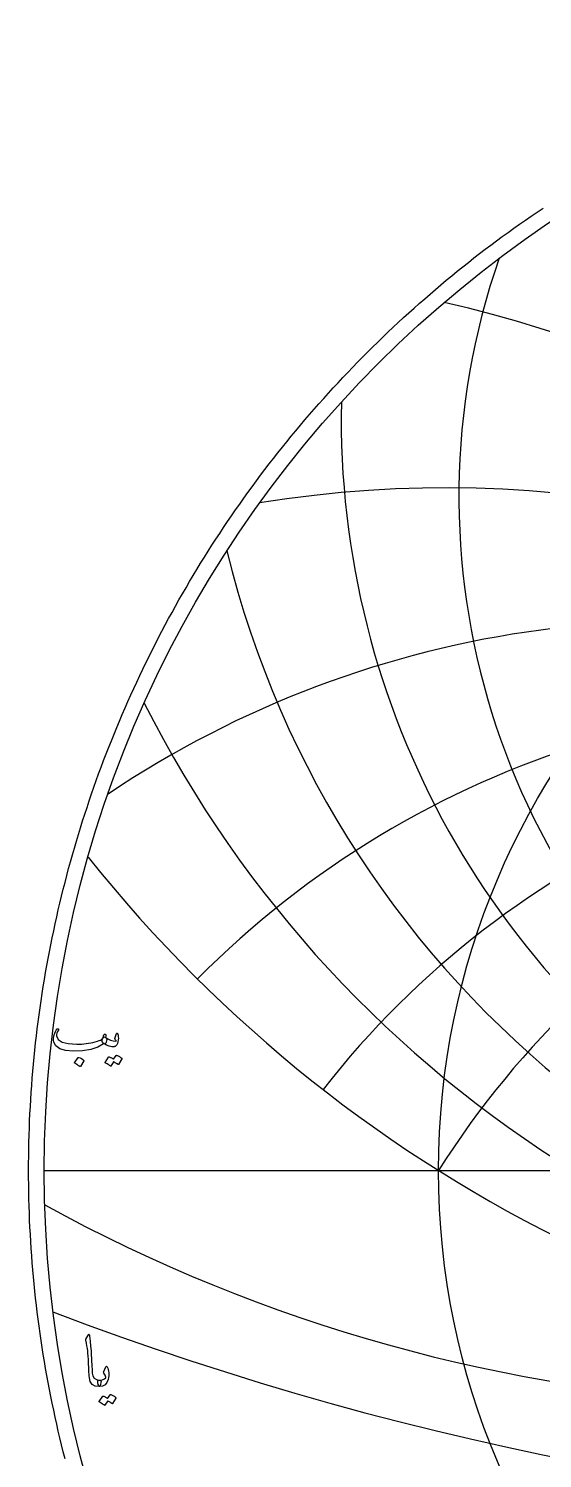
# Model space of a CAD drawing. Header units: millimetres. Extents: x -51 to 51, y -51 to 52.
# Drawn here: x -50.6 to -28.2, y -12.6 to 49.9 of the extents above; entities that cross this region are included whole.
import ezdxf

# ---------------------------------------------------------------- set-up
doc = ezdxf.new("R2010")
doc.units = ezdxf.units.MM
for name, color, linetype in [('CUT_OUTER', 1, 'Continuous'), ('ENGRAVE', 7, 'Continuous'), ('ENGRAVE_FINE', 8, 'Continuous'), ('TEXT', 5, 'Continuous')]:
    doc.layers.add(name, color=color, linetype=linetype)

msp = doc.modelspace()

# ---------------------------------------------------------------- linework, layer by layer
at = {"layer": 'CUT_OUTER'}
msp.add_lwpolyline([(-49.0387, -12.6038), (-49.1151, -12.3027), (-49.1897, -12.0011), (-49.2624, -11.699), (-49.3332, -11.3966), (-49.4022, -11.0936), (-49.4694, -10.7903), (-49.5347, -10.4866), (-49.5981, -10.1824), (-49.6596, -9.8779), (-49.7193, -9.573), (-49.7771, -9.2678), (-49.833, -8.9622), (-49.8871, -8.6562), (-49.9392, -8.35), (-49.9895, -8.0434), (-50.038, -7.7365), (-50.0845, -7.4293), (-50.1291, -7.1219), (-50.1719, -6.8142), (-50.2127, -6.5062), (-50.2517, -6.198), (-50.2888, -5.8895), (-50.324, -5.5808), (-50.3573, -5.2719), (-50.3887, -4.9629), (-50.4182, -4.6536), (-50.4458, -4.3441), (-50.4715, -4.0345), (-50.4953, -3.7248), (-50.5172, -3.4149), (-50.5372, -3.1048), (-50.5553, -2.7947), (-50.5715, -2.4844), (-50.5858, -2.1741), (-50.5982, -1.8636), (-50.6087, -1.5531), (-50.6173, -1.2426), (-50.6239, -0.932), (-50.6287, -0.6213), (-50.6315, -0.3107), (-50.6325, 0), (-50.6315, 0.3107), (-50.6287, 0.6213), (-50.6239, 0.932), (-50.6173, 1.2426), (-50.6087, 1.5531), (-50.5982, 1.8636), (-50.5858, 2.1741), (-50.5715, 2.4844), (-50.5553, 2.7947), (-50.5372, 3.1048), (-50.5172, 3.4149), (-50.4953, 3.7248), (-50.4715, 4.0345), (-50.4458, 4.3441), (-50.4182, 4.6536), (-50.3887, 4.9629), (-50.3573, 5.2719), (-50.324, 5.5808), (-50.2888, 5.8895), (-50.2517, 6.198), (-50.2127, 6.5062), (-50.1719, 6.8142), (-50.1291, 7.1219), (-50.0845, 7.4293), (-50.038, 7.7365), (-49.9895, 8.0434), (-49.9392, 8.35), (-49.8871, 8.6562), (-49.833, 8.9622), (-49.7771, 9.2678), (-49.7193, 9.573), (-49.6596, 9.8779), (-49.5981, 10.1824), (-49.5347, 10.4866), (-49.4694, 10.7903), (-49.4022, 11.0936), (-49.3332, 11.3966), (-49.2624, 11.699), (-49.1897, 12.0011), (-49.1151, 12.3027), (-49.0387, 12.6038), (-48.9604, 12.9045), (-48.8803, 13.2047), (-48.7984, 13.5043), (-48.7146, 13.8035), (-48.629, 14.1021), (-48.5416, 14.4003), (-48.4523, 14.6978), (-48.3612, 14.9949), (-48.2683, 15.2913), (-48.1735, 15.5872), (-48.077, 15.8825), (-47.9786, 16.1772), (-47.8785, 16.4713), (-47.7765, 16.7647), (-47.6727, 17.0576), (-47.5672, 17.3498), (-47.4598, 17.6413), (-47.3507, 17.9322), (-47.2398, 18.2224), (-47.1271, 18.5119), (-47.0126, 18.8007), (-46.8963, 19.0888), (-46.7783, 19.3762), (-46.6586, 19.6629), (-46.537, 19.9488), (-46.4138, 20.234), (-46.2887, 20.5184), (-46.162, 20.802), (-46.0334, 21.0849), (-45.9032, 21.3669), (-45.7712, 21.6482), (-45.6375, 21.9286), (-45.5021, 22.2082), (-45.365, 22.487), (-45.2262, 22.7649), (-45.0856, 23.042), (-44.9434, 23.3182), (-44.7995, 23.5936), (-44.6539, 23.868), (-44.5066, 24.1415), (-44.3576, 24.4142), (-44.207, 24.6859), (-44.0547, 24.9567), (-43.9007, 25.2265), (-43.7451, 25.4954), (-43.5878, 25.7633), (-43.4289, 26.0303), (-43.2684, 26.2963), (-43.1062, 26.5613), (-42.9425, 26.8253), (-42.777, 27.0883), (-42.61, 27.3502), (-42.4414, 27.6112), (-42.2712, 27.8711), (-42.0994, 28.1299), (-41.926, 28.3877), (-41.751, 28.6444), (-41.5745, 28.9001), (-41.3964, 29.1546), (-41.2167, 29.4081), (-41.0355, 29.6604), (-40.8527, 29.9116), (-40.6684, 30.1617), (-40.4826, 30.4107), (-40.2952, 30.6585), (-40.1063, 30.9052), (-39.916, 31.1507), (-39.7241, 31.395), (-39.5307, 31.6382), (-39.3358, 31.8802), (-39.1395, 32.1209), (-38.9416, 32.3605), (-38.7423, 32.5988), (-38.5416, 32.8359), (-38.3394, 33.0718), (-38.1357, 33.3064), (-37.9306, 33.5398), (-37.7241, 33.7719), (-37.5162, 34.0027), (-37.3069, 34.2323), (-37.0961, 34.4605), (-36.884, 34.6875), (-36.6704, 34.9132), (-36.4555, 35.1375), (-36.2392, 35.3605), (-36.0216, 35.5822), (-35.8026, 35.8026), (-35.5822, 36.0216), (-35.3605, 36.2392), (-35.1375, 36.4555), (-34.9132, 36.6704), (-34.6875, 36.884), (-34.4605, 37.0961), (-34.2323, 37.3069), (-34.0027, 37.5162), (-33.7719, 37.7241), (-33.5398, 37.9306), (-33.3064, 38.1357), (-33.0718, 38.3394), (-32.8359, 38.5416), (-32.5988, 38.7423), (-32.3605, 38.9416), (-32.1209, 39.1395), (-31.8802, 39.3358), (-31.6382, 39.5307), (-31.395, 39.7241), (-31.1507, 39.916), (-30.9052, 40.1063), (-30.6585, 40.2952), (-30.4107, 40.4826), (-30.1617, 40.6684), (-29.9116, 40.8527), (-29.6604, 41.0355), (-29.4081, 41.2167), (-29.1546, 41.3964), (-28.9001, 41.5745), (-28.6444, 41.751), (-28.3877, 41.926), (-28.1299, 42.0994)], dxfattribs=at)
at = {"layer": 'ENGRAVE'}
msp.add_lwpolyline([(-49.95, 0), (49.95, 0)], dxfattribs=at)
for radius in [49.95, 32.6967]:
    msp.add_circle((0, 0), radius, dxfattribs=at)
for centre, radius, start, end in [((0, 29.4721), 31.8063, 160.858402, 19.141598), ((0, 32.895), 36.9579, 178.891677, 1.108323), ((0, 37.3876), 43.202, 193.775811, 346.224189), ((0, 43.4564), 51.0551, 206.791032, 333.208968), ((0, -20.5637), 38.6257, 32.166667, 147.833333), ((0, -20.5637), 38.6257, 32.166667, 147.833333), ((0, 51.9886), 61.4157, 218.550774, 321.449226), ((-16.083, 60.0226), 70.2172, 241.184088, 267.742869)]:
    msp.add_arc(centre, radius, start, end, dxfattribs=at)
at = {"layer": 'ENGRAVE_FINE'}
for centre, radius, start, end in [((-46.0323, -20.5637), 60.0909, 11.981377, 76.938059), ((-46.0323, -20.5637), 60.0909, 11.981377, 76.938059), ((-32.4108, -20.5637), 50.4222, 15.314528, 99.260733), ((-32.4108, -20.5637), 50.4222, 15.314528, 99.260733), ((-22.3005, -20.5637), 44.6011, 18.901788, 123.869617), ((-22.3005, -20.5637), 44.6011, 18.901788, 123.869617), ((-14.0586, -20.5637), 41.1046, 22.827364, 135.239825), ((-14.0586, -20.5637), 41.1046, 22.827364, 135.239825), ((-6.8107, -20.5637), 39.2215, 27.200412, 142.073893), ((-6.8107, -20.5637), 39.2215, 27.200412, 142.073893), ((0, 123.9122), 139.2169, 249.143175, 290.856825)]:
    msp.add_arc(centre, radius, start, end, dxfattribs=at)
at = {"layer": 'TEXT'}
for points in [[(-47.271, 5.82), (-47.2679, 5.8184), (-47.2651, 5.8168), (-47.2624, 5.8152), (-47.2599, 5.8137), (-47.2575, 5.8119), (-47.2548, 5.8097), (-47.252, 5.8072), (-47.2489, 5.8042), (-47.2235, 5.7743), (-47.2135, 5.7317), (-47.2188, 5.6766), (-47.2394, 5.6088), (-47.2586, 5.5677), (-47.278, 5.5419), (-47.2979, 5.5314), (-47.3182, 5.5364), (-47.3285, 5.5413), (-47.3371, 5.5435), (-47.3442, 5.5429), (-47.3497, 5.5395), (-47.6081, 5.3981), (-47.9169, 5.2985), (-48.2761, 5.2406), (-48.6857, 5.2244), (-49.017, 5.2528), (-49.2671, 5.3284), (-49.4361, 5.4513), (-49.5239, 5.6214), (-49.5375, 5.7018), (-49.5404, 5.7821), (-49.5328, 5.8625), (-49.5144, 5.9428), (-49.4894, 6.0139), (-49.4585, 6.0791), (-49.4217, 6.1384), (-49.379, 6.1918), (-49.3709, 6.1985), (-49.3624, 6.2028), (-49.3536, 6.2048), (-49.3443, 6.2044), (-49.3356, 6.2006), (-49.3285, 6.1957), (-49.323, 6.1896), (-49.3191, 6.1823), (-49.3173, 6.1752), (-49.3183, 6.1666), (-49.322, 6.1563), (-49.3285, 6.1445), (-49.3742, 6.0775), (-49.4042, 6.0122), (-49.4183, 5.9484), (-49.4168, 5.8861), (-49.3419, 5.7302), (-49.1678, 5.6183), (-48.8945, 5.5506), (-48.5219, 5.5269), (-48.4196, 5.5285), (-48.3175, 5.5332), (-48.2156, 5.5411), (-48.1138, 5.5521), (-48.0129, 5.5663), (-47.9134, 5.5836), (-47.8152, 5.6041), (-47.7184, 5.6277), (-47.6245, 5.6545), (-47.5475, 5.6813), (-47.4874, 5.7081), (-47.4443, 5.7349), (-47.4276, 5.7491), (-47.4124, 5.7664), (-47.3985, 5.7869), (-47.386, 5.8105), (-47.3743, 5.8369), (-47.3627, 5.8656), (-47.3514, 5.8968), (-47.3403, 5.9302), (-47.3359, 5.9405), (-47.3293, 5.9491), (-47.3202, 5.9562), (-47.3088, 5.9618), (-47.2966, 5.9647), (-47.2851, 5.9641), (-47.2745, 5.96), (-47.2647, 5.9523), (-47.2568, 5.9417), (-47.2521, 5.9287), (-47.2505, 5.9133), (-47.2521, 5.8956)], [(-47.3655, 5.5679), (-47.3998, 5.6004), (-47.4175, 5.6411), (-47.4187, 5.6902), (-47.4033, 5.7475), (-47.37, 5.7989), (-47.3395, 5.8302), (-47.3117, 5.8414), (-47.2867, 5.8326), (-47.1686, 5.7544), (-47.0504, 5.6994), (-46.9322, 5.6677), (-46.8141, 5.6593), (-46.8099, 5.66), (-46.807, 5.6624), (-46.8052, 5.6663), (-46.8046, 5.6719), (-46.8076, 5.6823), (-46.8164, 5.6979), (-46.8312, 5.7185), (-46.8519, 5.7443), (-46.8558, 5.7522), (-46.8582, 5.7601), (-46.859, 5.768), (-46.8582, 5.7758), (-46.7826, 5.9933), (-46.779, 6.0015), (-46.7747, 6.0074), (-46.7696, 6.011), (-46.7637, 6.0122), (-46.7577, 6.0112), (-46.7526, 6.0082), (-46.7483, 6.0033), (-46.7447, 5.9964), (-46.7211, 5.9257), (-46.7069, 5.8554), (-46.7022, 5.7855), (-46.7069, 5.716), (-46.7223, 5.6295), (-46.7432, 5.5592), (-46.7696, 5.5051), (-46.8015, 5.467), (-46.8257, 5.4462), (-46.8479, 5.4308), (-46.8682, 5.421), (-46.8865, 5.4166), (-46.9921, 5.4143), (-47.1071, 5.4387), (-47.2316, 5.4899), (-47.3655, 5.5679)], [(-46.8046, 5.0322), (-46.8007, 5.0362), (-46.7952, 5.0385), (-46.7881, 5.0393), (-46.7794, 5.0385), (-46.7484, 5.0269), (-46.7184, 5.0141), (-46.6893, 5.0001), (-46.6612, 4.985), (-46.634, 4.9684), (-46.6073, 4.9503), (-46.5812, 4.9306), (-46.5557, 4.9093), (-46.5508, 4.9028), (-46.5486, 4.8959), (-46.5492, 4.8887), (-46.5525, 4.881), (-46.7038, 4.6415), (-46.7079, 4.6383), (-46.714, 4.6383), (-46.7221, 4.6415), (-46.7321, 4.6478), (-46.739, 4.6536), (-46.7503, 4.6616), (-46.7658, 4.6717), (-46.7857, 4.684), (-46.8101, 4.6987), (-46.8393, 4.7159), (-46.8731, 4.7357), (-46.9117, 4.7581), (-47.0315, 4.5722), (-47.037, 4.5665), (-47.0441, 4.5651), (-47.0528, 4.568), (-47.063, 4.5753), (-47.0719, 4.5816), (-47.0858, 4.5911), (-47.1049, 4.6037), (-47.1292, 4.6194), (-47.1589, 4.6383), (-47.1945, 4.6604), (-47.2361, 4.6856), (-47.2836, 4.714), (-47.2885, 4.7187), (-47.2907, 4.7234), (-47.2901, 4.7281), (-47.2867, 4.7329), (-47.1323, 4.9629), (-47.1284, 4.9668), (-47.1229, 4.9692), (-47.1158, 4.97), (-47.1071, 4.9692), (-47.0807, 4.9606), (-47.0551, 4.9507), (-47.0303, 4.9394), (-47.0063, 4.9267), (-46.983, 4.9128), (-46.9606, 4.8979), (-46.9389, 4.8821), (-46.918, 4.8652)], [(-48.4652, 4.944), (-48.4612, 4.9479), (-48.4557, 4.9503), (-48.4486, 4.9511), (-48.44, 4.9503), (-48.3787, 4.9255), (-48.321, 4.8951), (-48.2669, 4.8593), (-48.2162, 4.818), (-48.2113, 4.8116), (-48.2092, 4.8053), (-48.2097, 4.799), (-48.2131, 4.7927), (-48.3612, 4.5533), (-48.3667, 4.5476), (-48.3738, 4.5462), (-48.3825, 4.5491), (-48.3927, 4.5564), (-48.4016, 4.5627), (-48.4155, 4.5722), (-48.4347, 4.5848), (-48.4589, 4.6005), (-48.4886, 4.6194), (-48.5243, 4.6415), (-48.5658, 4.6667), (-48.6133, 4.6951), (-48.6196, 4.6998), (-48.6227, 4.7045), (-48.6227, 4.7092), (-48.6196, 4.714)], [(-48.0127, -7.1804), (-48.0066, -7.1709), (-48.0009, -7.1646), (-47.9956, -7.1614), (-47.9906, -7.1614), (-47.9832, -7.1656), (-47.9765, -7.178), (-47.9706, -7.1987), (-47.9654, -7.2276), (-47.9394, -7.463), (-47.9182, -7.6806), (-47.9016, -7.8805), (-47.8898, -8.0626), (-47.8822, -8.2184), (-47.8752, -8.358), (-47.8688, -8.4815), (-47.863, -8.5888), (-47.858, -8.68), (-47.854, -8.755), (-47.8509, -8.8139), (-47.8488, -8.8567), (-47.8209, -8.9847), (-47.759, -9.0788), (-47.6633, -9.1391), (-47.5337, -9.1655), (-47.4977, -9.1749), (-47.4747, -9.197), (-47.4646, -9.2316), (-47.4676, -9.2789), (-47.4823, -9.3533), (-47.4983, -9.4065), (-47.5154, -9.4384), (-47.5337, -9.449), (-47.7161, -9.425), (-47.8504, -9.3529), (-47.9367, -9.2328), (-47.9749, -9.0646), (-47.9809, -8.9842), (-47.9863, -8.9035), (-47.9911, -8.8227), (-47.9954, -8.7417), (-47.9992, -8.6604), (-48.0028, -8.579), (-48.0063, -8.4974), (-48.0095, -8.4155), (-48.0155, -8.2595), (-48.0237, -8.1189), (-48.0344, -7.994), (-48.0474, -7.8846), (-48.0627, -7.7795), (-48.0804, -7.6676), (-48.1005, -7.5487), (-48.123, -7.423), (-48.1259, -7.4003), (-48.1253, -7.3797), (-48.1212, -7.3609), (-48.1135, -7.3442)], [(-47.3447, -8.7842), (-47.2565, -8.5888), (-47.2435, -8.5674), (-47.2297, -8.5597), (-47.2151, -8.5658), (-47.1997, -8.5857), (-47.1714, -8.6453), (-47.1493, -8.7074), (-47.1336, -8.7721), (-47.1241, -8.8393), (-47.1212, -8.9095), (-47.1249, -8.9831), (-47.1353, -9.06), (-47.1525, -9.1403), (-47.2047, -9.2754), (-47.2856, -9.3718), (-47.3953, -9.4297), (-47.5337, -9.449), (-47.5497, -9.439), (-47.566, -9.4089), (-47.5828, -9.3587), (-47.5999, -9.2883), (-47.6048, -9.2507), (-47.6039, -9.2198), (-47.597, -9.1956), (-47.5842, -9.1781), (-47.5739, -9.1714), (-47.5621, -9.167), (-47.5487, -9.1651), (-47.5337, -9.1655), (-47.4465, -9.1627), (-47.3707, -9.145), (-47.3063, -9.1123), (-47.2533, -9.0646), (-47.251, -9.0609), (-47.2502, -9.056), (-47.251, -9.0499), (-47.2533, -9.0426), (-47.2657, -8.9981), (-47.284, -8.9528), (-47.3083, -8.9067), (-47.3384, -8.8598), (-47.3482, -8.8421), (-47.3526, -8.8236), (-47.3514, -8.8043), (-47.3447, -8.7842)], [(-47.0643, -9.8051), (-47.0603, -9.8012), (-47.0548, -9.7988), (-47.0477, -9.798), (-47.039, -9.7988), (-47.008, -9.8104), (-46.978, -9.8232), (-46.9489, -9.8372), (-46.9209, -9.8524), (-46.8936, -9.8689), (-46.8669, -9.887), (-46.8408, -9.9067), (-46.8153, -9.928), (-46.8104, -9.9345), (-46.8082, -9.9414), (-46.8088, -9.9487), (-46.8122, -9.9564), (-46.9634, -10.1958), (-46.9676, -10.199), (-46.9737, -10.199), (-46.9817, -10.1958), (-46.9918, -10.1895), (-46.9987, -10.1837), (-47.0099, -10.1757), (-47.0255, -10.1656), (-47.0453, -10.1533), (-47.0698, -10.1386), (-47.0989, -10.1214), (-47.1328, -10.1016), (-47.1714, -10.0792), (-47.2911, -10.2651), (-47.2966, -10.2709), (-47.3037, -10.2722), (-47.3124, -10.2693), (-47.3226, -10.262), (-47.3315, -10.2557), (-47.3455, -10.2462), (-47.3646, -10.2336), (-47.3888, -10.2179), (-47.4185, -10.199), (-47.4542, -10.1769), (-47.4957, -10.1517), (-47.5432, -10.1234), (-47.5481, -10.1186), (-47.5503, -10.1139), (-47.5497, -10.1092), (-47.5464, -10.1044), (-47.392, -9.8744), (-47.388, -9.8705), (-47.3825, -9.8681), (-47.3754, -9.8673), (-47.3667, -9.8681), (-47.3404, -9.8767), (-47.3148, -9.8866), (-47.2899, -9.898), (-47.2659, -9.9107), (-47.2427, -9.9245), (-47.2202, -9.9394), (-47.1986, -9.9553), (-47.1777, -9.9721)]]:
    msp.add_lwpolyline(points, close=True, dxfattribs=at)

doc.saveas('drawing.dxf')
